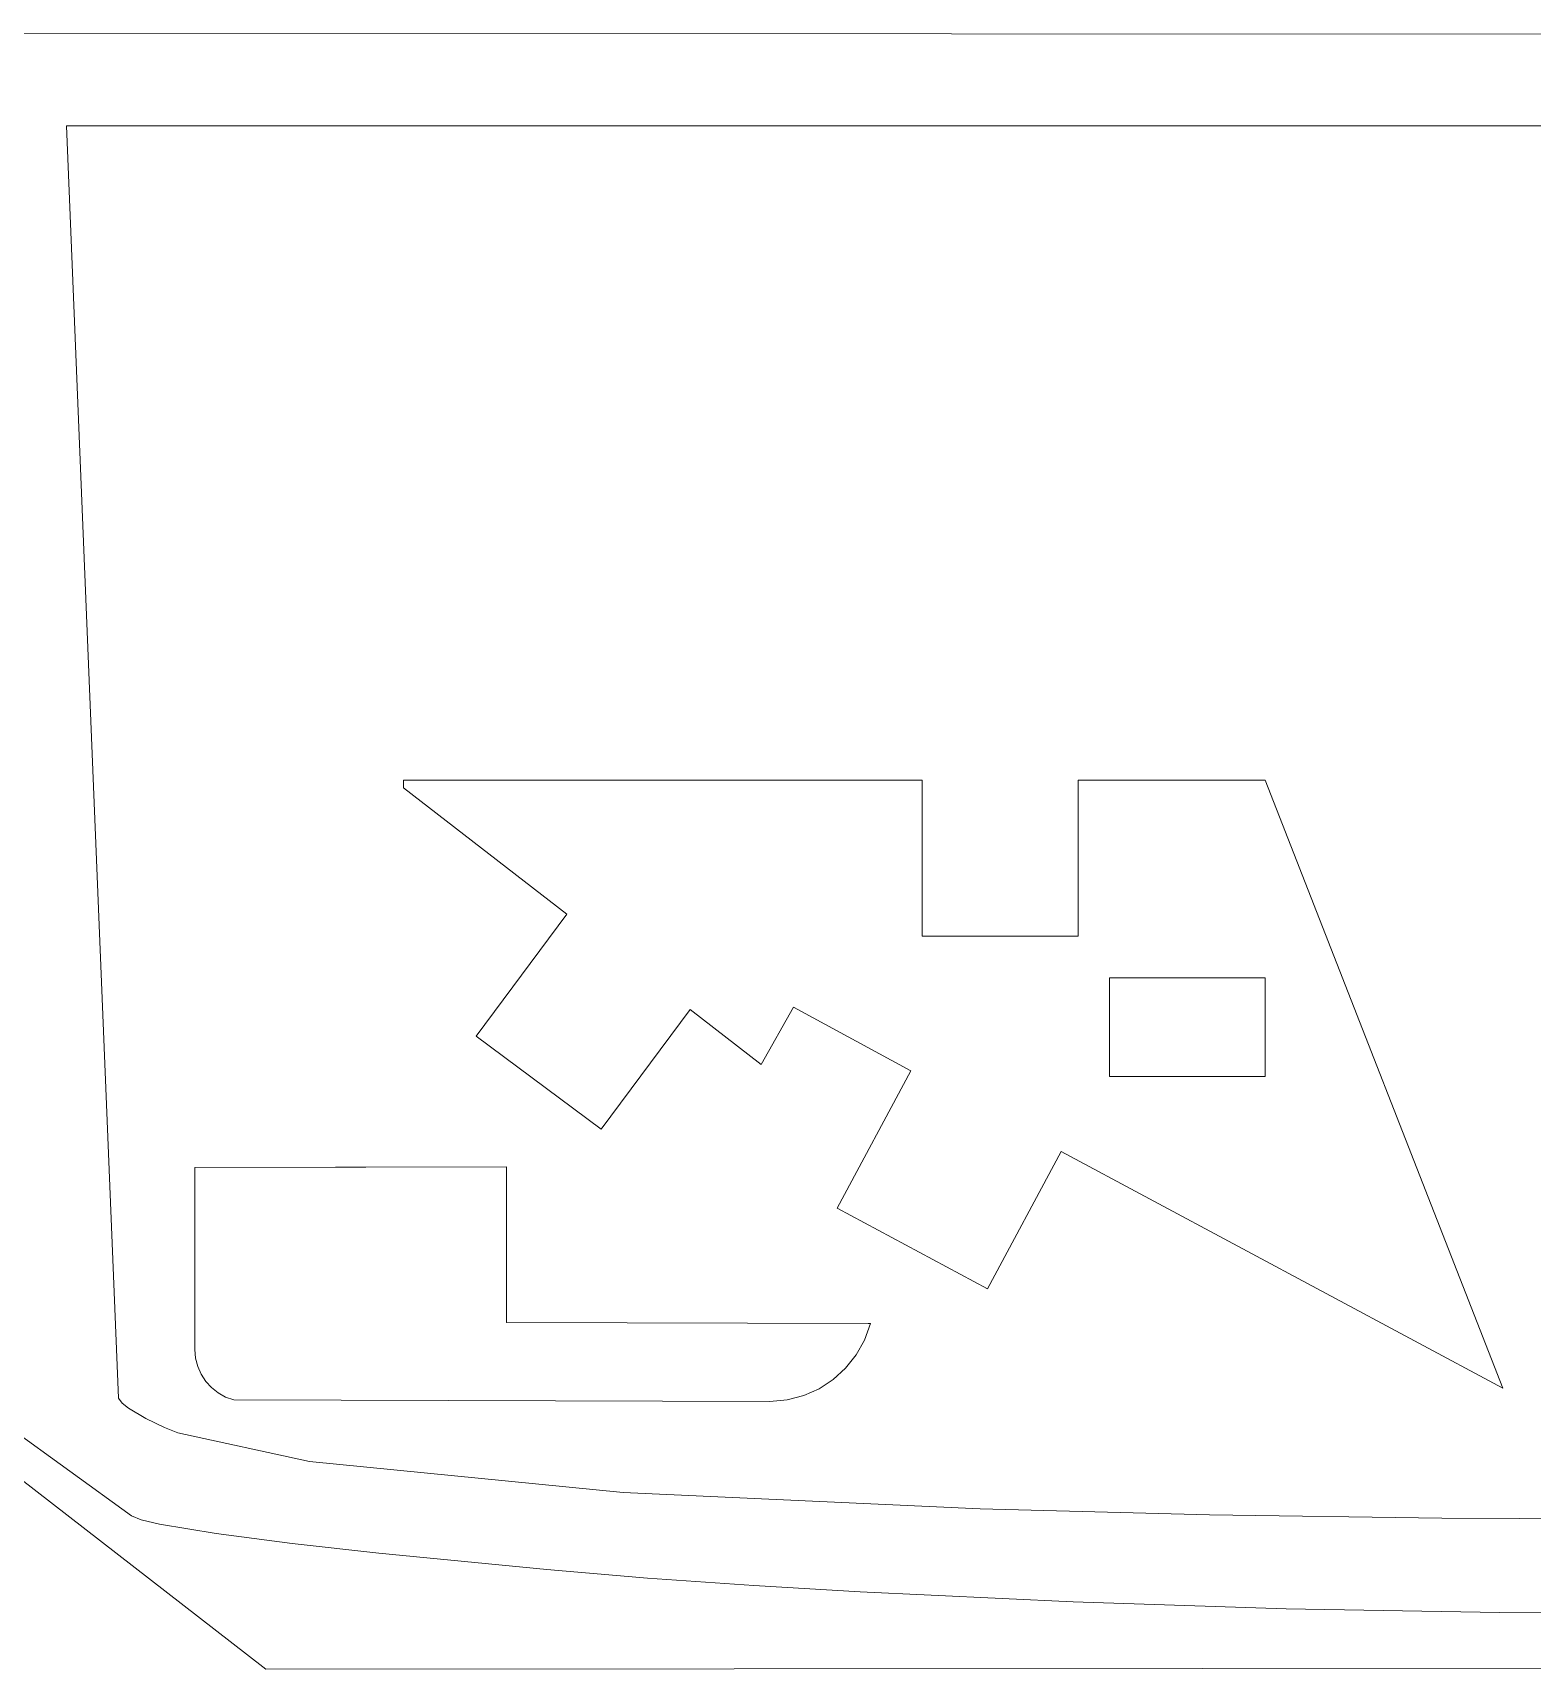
# Model space of a CAD drawing. Header units: centimetres. Extents: x -55 to 59, y -21 to 8.
# Drawn here: x 14.747 to 17.635, y -1.058 to 2.093 of the extents above; entities that cross this region are included whole.
import ezdxf

# ---------------------------------------------------------------- set-up
doc = ezdxf.new("R2010")
doc.units = ezdxf.units.CM
doc.header["$MEASUREMENT"] = 0
doc.layers.add('Camada 1', color=7, linetype='Continuous')

msp = doc.modelspace()

# ---------------------------------------------------------------- linework, layer by layer
at = {"layer": 'Camada 1', "color": 3, "lineweight": 9}
for points, knots in [([(19.70535, -1.05482), (19.70535, -1.05482), (15.19633, -1.05831), (15.19633, -1.05831), (15.19633, -1.05831), (15.19633, -1.05831), (11.13147, 2.09279), (11.13147, 2.09279), (11.13147, 2.09279), (11.13147, 2.09279), (20.1057, 2.08909), (20.1057, 2.08909), (20.1057, 2.08909), (20.1057, 2.08909), (19.70535, -1.05482), (19.70535, -1.05482)], [0, 0, 0, 0, 0.2, 0.2, 0.2, 0.2, 0.4, 0.4, 0.4, 0.4, 0.6, 0.6, 0.6, 0.6, 1, 1, 1, 1]), ([(18.94712, -0.05014), (18.94712, -0.05014), (18.98566, 0.79853), (18.98566, 0.79853), (18.98566, 0.79853), (18.98566, 0.79853), (19.02228, 1.91356), (19.02228, 1.91356), (19.02228, 1.91356), (19.02228, 1.91356), (14.81207, 1.91354), (14.81207, 1.91354), (14.81207, 1.91354), (14.81207, 1.91354), (14.91238, -0.53631), (14.91238, -0.53631), (14.91238, -0.53631), (14.91238, -0.53631), (14.9195, -0.54571), (14.9195, -0.54571), (14.9195, -0.54571), (14.9195, -0.54571), (14.93166, -0.55573), (14.93166, -0.55573), (14.93166, -0.55573), (14.93166, -0.55573), (14.96513, -0.57575), (14.96513, -0.57575), (14.96513, -0.57575), (14.96513, -0.57575), (15.00081, -0.59271), (15.00081, -0.59271), (15.00081, -0.59271), (15.00081, -0.59271), (15.0267, -0.60289), (15.0267, -0.60289), (15.0267, -0.60289), (15.0267, -0.60289), (15.28024, -0.65834), (15.28024, -0.65834), (15.28024, -0.65834), (15.28024, -0.65834), (15.88395, -0.71817), (15.88395, -0.71817), (15.88395, -0.71817), (15.88395, -0.71817), (16.57149, -0.74967), (16.57149, -0.74967), (16.57149, -0.74967), (16.57149, -0.74967), (17.01326, -0.76105), (17.01326, -0.76105), (17.01326, -0.76105), (17.01326, -0.76105), (17.4609, -0.76713), (17.4609, -0.76713), (17.4609, -0.76713), (17.4609, -0.76713), (17.90865, -0.76942), (17.90865, -0.76942), (17.90865, -0.76942), (17.90865, -0.76942), (18.35071, -0.76948), (18.35071, -0.76948), (18.35071, -0.76948), (18.35071, -0.76948), (18.90298, -0.76584), (18.90298, -0.76584), (18.90298, -0.76584), (18.90298, -0.76584), (18.94712, -0.05014), (18.94712, -0.05014)], [0, 0, 0, 0, 0.0526316, 0.0526316, 0.0526316, 0.0526316, 0.1052632, 0.1052632, 0.1052632, 0.1052632, 0.1578947, 0.1578947, 0.1578947, 0.1578947, 0.2105263, 0.2105263, 0.2105263, 0.2105263, 0.2631579, 0.2631579, 0.2631579, 0.2631579, 0.3157895, 0.3157895, 0.3157895, 0.3157895, 0.3684211, 0.3684211, 0.3684211, 0.3684211, 0.4210526, 0.4210526, 0.4210526, 0.4210526, 0.4736842, 0.4736842, 0.4736842, 0.4736842, 0.5263158, 0.5263158, 0.5263158, 0.5263158, 0.5789474, 0.5789474, 0.5789474, 0.5789474, 0.6315789, 0.6315789, 0.6315789, 0.6315789, 0.6842105, 0.6842105, 0.6842105, 0.6842105, 0.7368421, 0.7368421, 0.7368421, 0.7368421, 0.7894737, 0.7894737, 0.7894737, 0.7894737, 0.8421053, 0.8421053, 0.8421053, 0.8421053, 0.8947368, 0.8947368, 0.8947368, 0.8947368, 1, 1, 1, 1])]:
    msp.add_open_spline(points, degree=3, knots=knots, dxfattribs=at)
at = {"layer": 'Camada 1', "color": 1, "lineweight": 9}
msp.add_open_spline([(11.24543, 2.09274), (11.24543, 2.09274), (12.17476, 1.35004), (12.17476, 1.35004), (12.17476, 1.35004), (12.17476, 1.35004), (12.63167, 0.98741), (12.63167, 0.98741), (12.63167, 0.98741), (12.63167, 0.98741), (13.0867, 0.6298), (13.0867, 0.6298), (13.0867, 0.6298), (13.0867, 0.6298), (13.54231, 0.27659), (13.54231, 0.27659), (13.54231, 0.27659), (13.54231, 0.27659), (14.00094, -0.07281), (14.00094, -0.07281), (14.00094, -0.07281), (14.00094, -0.07281), (14.46507, -0.41901), (14.46507, -0.41901), (14.46507, -0.41901), (14.46507, -0.41901), (14.69996, -0.5911), (14.69996, -0.5911), (14.69996, -0.5911), (14.69996, -0.5911), (14.93715, -0.76261), (14.93715, -0.76261), (14.93715, -0.76261), (14.93715, -0.76261), (14.95625, -0.77044), (14.95625, -0.77044), (14.95625, -0.77044), (14.95625, -0.77044), (14.99126, -0.77888), (14.99126, -0.77888), (14.99126, -0.77888), (14.99126, -0.77888), (15.10032, -0.79704), (15.10032, -0.79704), (15.10032, -0.79704), (15.10032, -0.79704), (15.24687, -0.81597), (15.24687, -0.81597), (15.24687, -0.81597), (15.24687, -0.81597), (15.41347, -0.83454), (15.41347, -0.83454), (15.41347, -0.83454), (15.41347, -0.83454), (15.73699, -0.86609), (15.73699, -0.86609), (15.73699, -0.86609), (15.73699, -0.86609), (15.93127, -0.88272), (15.93127, -0.88272), (15.93127, -0.88272), (15.93127, -0.88272), (16.13603, -0.89691), (16.13603, -0.89691), (16.13603, -0.89691), (16.13603, -0.89691), (16.34091, -0.90922), (16.34091, -0.90922), (16.34091, -0.90922), (16.34091, -0.90922), (16.75101, -0.92861), (16.75101, -0.92861), (16.75101, -0.92861), (16.75101, -0.92861), (17.16143, -0.94164), (17.16143, -0.94164), (17.16143, -0.94164), (17.16143, -0.94164), (17.57206, -0.94909), (17.57206, -0.94909), (17.57206, -0.94909), (17.57206, -0.94909), (17.9828, -0.95172), (17.9828, -0.95172), (17.9828, -0.95172), (17.9828, -0.95172), (18.39351, -0.95031), (18.39351, -0.95031), (18.39351, -0.95031), (18.39351, -0.95031), (18.8041, -0.94562), (18.8041, -0.94562), (18.8041, -0.94562), (18.8041, -0.94562), (19.21443, -0.93842), (19.21443, -0.93842), (19.21443, -0.93842), (19.21443, -0.93842), (19.24489, -0.93588), (19.24489, -0.93588), (19.24489, -0.93588), (19.24489, -0.93588), (19.27379, -0.92958), (19.27379, -0.92958), (19.27379, -0.92958), (19.27379, -0.92958), (19.30085, -0.91957), (19.30085, -0.91957), (19.30085, -0.91957), (19.30085, -0.91957), (19.32579, -0.90591), (19.32579, -0.90591), (19.32579, -0.90591), (19.32579, -0.90591), (19.34834, -0.88866), (19.34834, -0.88866), (19.34834, -0.88866), (19.34834, -0.88866), (19.36822, -0.8679), (19.36822, -0.8679), (19.36822, -0.8679), (19.36822, -0.8679), (19.38514, -0.84368), (19.38514, -0.84368), (19.38514, -0.84368), (19.38514, -0.84368), (19.39885, -0.81607), (19.39885, -0.81607), (19.39885, -0.81607), (19.39885, -0.81607), (19.40436, -0.79175), (19.40436, -0.79175), (19.40436, -0.79175), (19.40436, -0.79175), (19.41278, -0.74043), (19.41278, -0.74043), (19.41278, -0.74043), (19.41278, -0.74043), (19.43663, -0.5718), (19.43663, -0.5718), (19.43663, -0.5718), (19.43663, -0.5718), (19.50033, -0.07569), (19.50033, -0.07569), (19.50033, -0.07569), (19.50033, -0.07569), (19.56247, 0.432), (19.56247, 0.432), (19.56247, 0.432), (19.56247, 0.432), (19.5956, 0.71098), (19.5956, 0.71098), (19.5956, 0.71098), (19.5956, 0.71098), (19.73615, 2.09003), (19.73615, 2.09003)], degree=3, knots=[0, 0, 0, 0, 0.025, 0.025, 0.025, 0.025, 0.05, 0.05, 0.05, 0.05, 0.075, 0.075, 0.075, 0.075, 0.1, 0.1, 0.1, 0.1, 0.125, 0.125, 0.125, 0.125, 0.15, 0.15, 0.15, 0.15, 0.175, 0.175, 0.175, 0.175, 0.2, 0.2, 0.2, 0.2, 0.225, 0.225, 0.225, 0.225, 0.25, 0.25, 0.25, 0.25, 0.275, 0.275, 0.275, 0.275, 0.3, 0.3, 0.3, 0.3, 0.325, 0.325, 0.325, 0.325, 0.35, 0.35, 0.35, 0.35, 0.375, 0.375, 0.375, 0.375, 0.4, 0.4, 0.4, 0.4, 0.425, 0.425, 0.425, 0.425, 0.45, 0.45, 0.45, 0.45, 0.475, 0.475, 0.475, 0.475, 0.5, 0.5, 0.5, 0.5, 0.525, 0.525, 0.525, 0.525, 0.55, 0.55, 0.55, 0.55, 0.575, 0.575, 0.575, 0.575, 0.6, 0.6, 0.6, 0.6, 0.625, 0.625, 0.625, 0.625, 0.65, 0.65, 0.65, 0.65, 0.675, 0.675, 0.675, 0.675, 0.7, 0.7, 0.7, 0.7, 0.725, 0.725, 0.725, 0.725, 0.75, 0.75, 0.75, 0.75, 0.775, 0.775, 0.775, 0.775, 0.8, 0.8, 0.8, 0.8, 0.825, 0.825, 0.825, 0.825, 0.85, 0.85, 0.85, 0.85, 0.875, 0.875, 0.875, 0.875, 0.9, 0.9, 0.9, 0.9, 0.925, 0.925, 0.925, 0.925, 0.95, 0.95, 0.95, 0.95, 1, 1, 1, 1], dxfattribs=at)
at = {"layer": 'Camada 1', "color": 2, "lineweight": 9}
for points, knots in [([(15.7759, 0.39561), (15.7759, 0.39561), (15.46127, 0.63888), (15.46127, 0.63888), (15.46127, 0.63888), (15.46127, 0.63888), (15.46127, 0.65344), (15.46127, 0.65344), (15.46127, 0.65344), (15.46127, 0.65344), (16.46021, 0.65344), (16.46021, 0.65344), (16.46021, 0.65344), (16.46021, 0.65344), (16.46021, 0.35315), (16.46021, 0.35315), (16.46021, 0.35315), (16.46021, 0.35315), (16.76047, 0.35315), (16.76047, 0.35315), (16.76047, 0.35315), (16.76047, 0.35315), (16.76047, 0.65344), (16.76047, 0.65344), (16.76047, 0.65344), (16.76047, 0.65344), (17.12096, 0.65344), (17.12096, 0.65344), (17.12096, 0.65344), (17.12096, 0.65344), (17.57825, -0.51732), (17.57825, -0.51732), (17.57825, -0.51732), (17.57825, -0.51732), (16.72768, -0.06126), (16.72768, -0.06126), (16.72768, -0.06126), (16.72768, -0.06126), (16.58581, -0.32588), (16.58581, -0.32588), (16.58581, -0.32588), (16.58581, -0.32588), (16.29646, -0.17075), (16.29646, -0.17075), (16.29646, -0.17075), (16.29646, -0.17075), (16.43838, 0.09388), (16.43838, 0.09388), (16.43838, 0.09388), (16.43838, 0.09388), (16.21218, 0.21659), (16.21218, 0.21659), (16.21218, 0.21659), (16.21218, 0.21659), (16.1502, 0.10616), (16.1502, 0.10616), (16.1502, 0.10616), (16.1502, 0.10616), (16.01348, 0.21188), (16.01348, 0.21188), (16.01348, 0.21188), (16.01348, 0.21188), (15.84192, -0.01867), (15.84192, -0.01867), (15.84192, -0.01867), (15.84192, -0.01867), (15.60103, 0.16059), (15.60103, 0.16059), (15.60103, 0.16059), (15.60103, 0.16059), (15.7759, 0.39561), (15.7759, 0.39561)], [0, 0, 0, 0, 0.0526316, 0.0526316, 0.0526316, 0.0526316, 0.1052632, 0.1052632, 0.1052632, 0.1052632, 0.1578947, 0.1578947, 0.1578947, 0.1578947, 0.2105263, 0.2105263, 0.2105263, 0.2105263, 0.2631579, 0.2631579, 0.2631579, 0.2631579, 0.3157895, 0.3157895, 0.3157895, 0.3157895, 0.3684211, 0.3684211, 0.3684211, 0.3684211, 0.4210526, 0.4210526, 0.4210526, 0.4210526, 0.4736842, 0.4736842, 0.4736842, 0.4736842, 0.5263158, 0.5263158, 0.5263158, 0.5263158, 0.5789474, 0.5789474, 0.5789474, 0.5789474, 0.6315789, 0.6315789, 0.6315789, 0.6315789, 0.6842105, 0.6842105, 0.6842105, 0.6842105, 0.7368421, 0.7368421, 0.7368421, 0.7368421, 0.7894737, 0.7894737, 0.7894737, 0.7894737, 0.8421053, 0.8421053, 0.8421053, 0.8421053, 0.8947368, 0.8947368, 0.8947368, 0.8947368, 1, 1, 1, 1]), ([(17.12096, 0.08306), (17.12096, 0.08306), (17.12096, 0.27319), (17.12096, 0.27319), (17.12096, 0.27319), (17.12096, 0.27319), (16.82071, 0.27319), (16.82071, 0.27319), (16.82071, 0.27319), (16.82071, 0.27319), (16.82071, 0.08306), (16.82071, 0.08306), (16.82071, 0.08306), (16.82071, 0.08306), (17.12096, 0.08306), (17.12096, 0.08306)], [0, 0, 0, 0, 0.2, 0.2, 0.2, 0.2, 0.4, 0.4, 0.4, 0.4, 0.6, 0.6, 0.6, 0.6, 1, 1, 1, 1]), ([(15.33048, -0.09171), (15.33048, -0.09171), (15.38867, -0.09157), (15.38867, -0.09157), (15.38867, -0.09157), (15.38867, -0.09157), (15.65986, -0.09091), (15.65986, -0.09091), (15.65986, -0.09091), (15.65986, -0.09091), (15.65986, -0.39033), (15.65986, -0.39033), (15.65986, -0.39033), (15.65986, -0.39033), (16.35607, -0.39272), (16.35607, -0.39272), (16.35607, -0.39272), (16.35607, -0.39272), (16.36057, -0.39272), (16.36057, -0.39272), (16.36057, -0.39272), (16.36057, -0.39272), (16.34891, -0.42432), (16.34891, -0.42432), (16.34891, -0.42432), (16.34891, -0.42432), (16.33277, -0.45306), (16.33277, -0.45306), (16.33277, -0.45306), (16.33277, -0.45306), (16.31258, -0.47855), (16.31258, -0.47855), (16.31258, -0.47855), (16.31258, -0.47855), (16.2888, -0.50036), (16.2888, -0.50036), (16.2888, -0.50036), (16.2888, -0.50036), (16.26188, -0.51811), (16.26188, -0.51811), (16.26188, -0.51811), (16.26188, -0.51811), (16.23226, -0.53137), (16.23226, -0.53137), (16.23226, -0.53137), (16.23226, -0.53137), (16.20039, -0.53975), (16.20039, -0.53975), (16.20039, -0.53975), (16.20039, -0.53975), (16.16672, -0.54284), (16.16672, -0.54284), (16.16672, -0.54284), (16.16672, -0.54284), (15.13437, -0.53969), (15.13437, -0.53969), (15.13437, -0.53969), (15.13437, -0.53969), (15.11852, -0.53411), (15.11852, -0.53411), (15.11852, -0.53411), (15.11852, -0.53411), (15.10413, -0.5261), (15.10413, -0.5261), (15.10413, -0.5261), (15.10413, -0.5261), (15.09139, -0.51594), (15.09139, -0.51594), (15.09139, -0.51594), (15.09139, -0.51594), (15.0805, -0.50391), (15.0805, -0.50391), (15.0805, -0.50391), (15.0805, -0.50391), (15.07165, -0.4903), (15.07165, -0.4903), (15.07165, -0.4903), (15.07165, -0.4903), (15.06503, -0.47538), (15.06503, -0.47538), (15.06503, -0.47538), (15.06503, -0.47538), (15.06085, -0.45945), (15.06085, -0.45945), (15.06085, -0.45945), (15.06085, -0.45945), (15.05929, -0.44278), (15.05929, -0.44278), (15.05929, -0.44278), (15.05929, -0.44278), (15.05929, -0.09238), (15.05929, -0.09238), (15.05929, -0.09238), (15.05929, -0.09238), (15.33048, -0.09171), (15.33048, -0.09171)], [0, 0, 0, 0, 0.04, 0.04, 0.04, 0.04, 0.08, 0.08, 0.08, 0.08, 0.12, 0.12, 0.12, 0.12, 0.16, 0.16, 0.16, 0.16, 0.2, 0.2, 0.2, 0.2, 0.24, 0.24, 0.24, 0.24, 0.28, 0.28, 0.28, 0.28, 0.32, 0.32, 0.32, 0.32, 0.36, 0.36, 0.36, 0.36, 0.4, 0.4, 0.4, 0.4, 0.44, 0.44, 0.44, 0.44, 0.48, 0.48, 0.48, 0.48, 0.52, 0.52, 0.52, 0.52, 0.56, 0.56, 0.56, 0.56, 0.6, 0.6, 0.6, 0.6, 0.64, 0.64, 0.64, 0.64, 0.68, 0.68, 0.68, 0.68, 0.72, 0.72, 0.72, 0.72, 0.76, 0.76, 0.76, 0.76, 0.8, 0.8, 0.8, 0.8, 0.84, 0.84, 0.84, 0.84, 0.88, 0.88, 0.88, 0.88, 0.92, 0.92, 0.92, 0.92, 1, 1, 1, 1])]:
    msp.add_open_spline(points, degree=3, knots=knots, dxfattribs=at)

doc.saveas('drawing.dxf')
